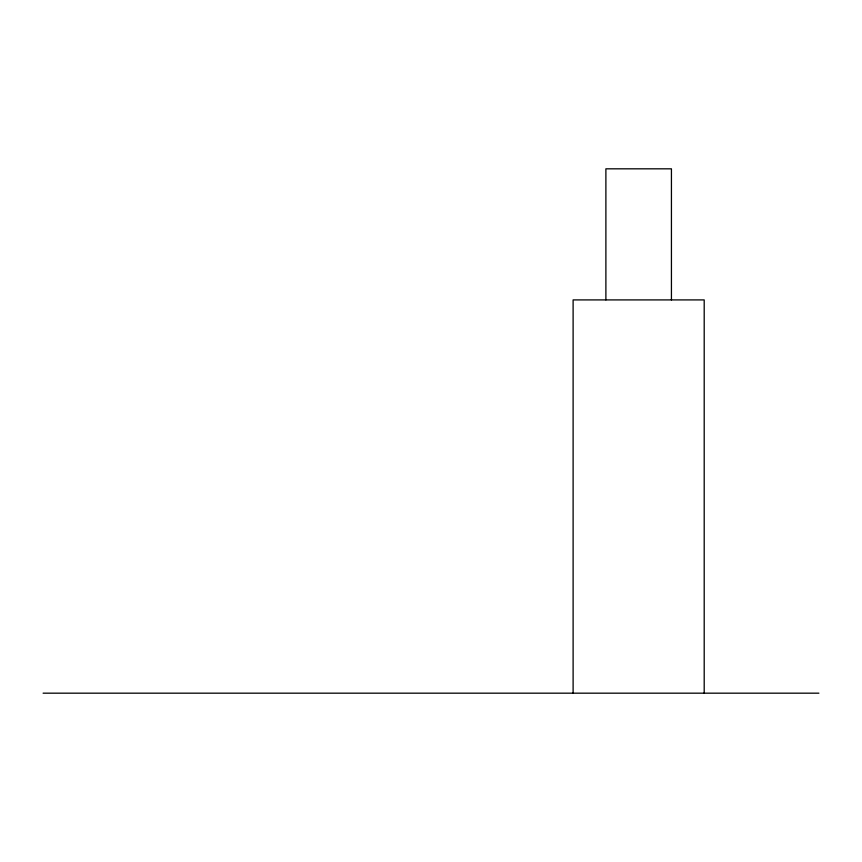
<?xml version="1.0" encoding="UTF-8"?>
<svg xmlns="http://www.w3.org/2000/svg" width="862" height="862" viewBox="0 0 862 862"><rect width="100%" height="100%" fill="white"/><g stroke="black" fill="none" stroke-linecap="round" stroke-linejoin="round"><path stroke-width="1.29" d="M43.1 693.177L818.9 693.177M704.2 693.177L704.2 299.911L573.111 299.911L573.111 693.177M671.433 299.911L671.433 168.823L605.889 168.823L605.889 299.911"/></g></svg>
